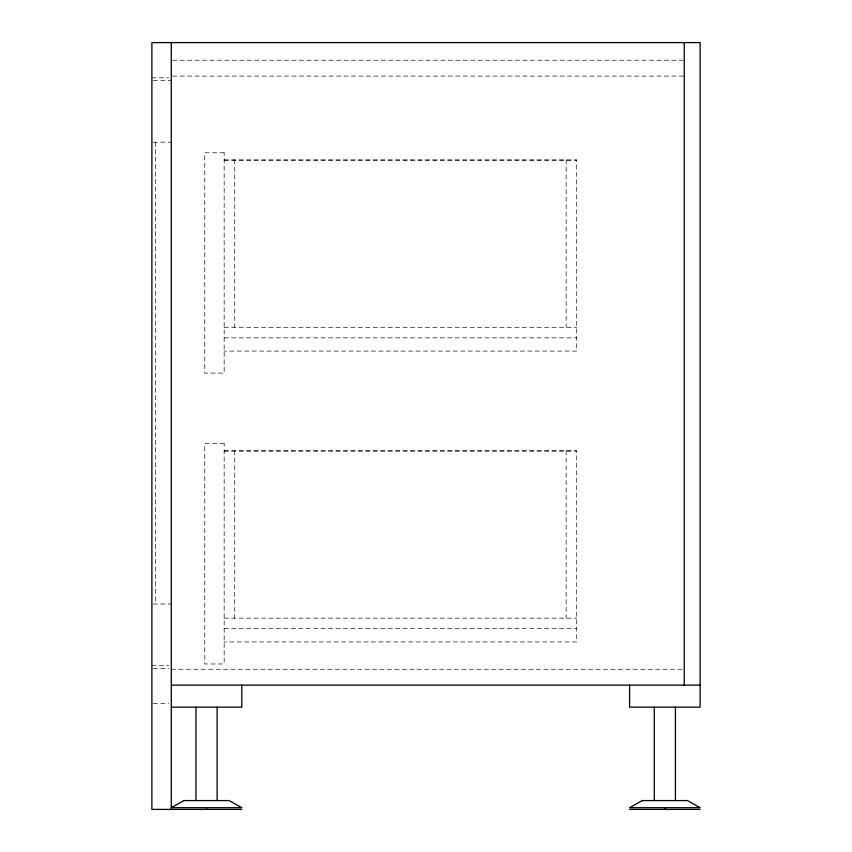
<?xml version="1.0" encoding="UTF-8"?>
<svg xmlns="http://www.w3.org/2000/svg" width="852" height="852" viewBox="0 0 852 852"><rect width="100%" height="100%" fill="white"/><g stroke="black" fill="none" stroke-linecap="round" stroke-linejoin="round"><path stroke-width="0.64" stroke-dasharray="4.26 3.19" d="M172.615 60.226L682.91 60.226M172.615 76.094L684.241 76.094M151.89 77.851L168.696 77.851M153.179 80.503L171.284 80.503M153.179 142.199L171.284 142.199M224.161 159.825L576.719 159.825L576.719 351.088L224.161 351.088M224.161 160.357L576.719 160.357M224.161 327.285L576.719 327.285M224.161 337.861L576.719 337.861M224.161 450.676L576.719 450.676L576.719 641.939L224.161 641.939M224.161 451.209L576.719 451.209M153.179 604.036L171.284 604.036M224.161 618.137L576.719 618.137M224.161 628.712L576.719 628.712M151.89 665.731L168.696 665.731M153.179 668.383L168.696 668.383M171.284 669.257L682.91 669.257M153.179 703.635L168.696 703.635M566.143 159.825L566.143 327.285M566.143 450.676L566.143 618.137M234.737 159.825L234.737 327.285M234.737 450.676L234.737 618.137M155.415 142.199L155.415 604.036M224.161 152.774L204.778 152.774L204.778 373.112L224.161 373.112L224.161 152.774M224.161 443.626L204.778 443.626L204.778 663.974L224.161 663.974L224.161 443.626"/><path stroke-width="1.28" d="M171.284 685.125L700.11 685.125M171.284 707.16L241.787 707.16L241.787 685.125M241.787 809.4L151.89 809.4L151.89 42.6L700.11 42.6L700.11 707.16L629.596 707.16L629.596 685.125M629.596 809.4L700.11 809.4M684.241 42.6L684.241 685.125M675.423 707.16L675.423 800.582M664.858 807.696L664.858 809.4M654.283 707.16L654.283 800.582M217.111 707.16L217.111 800.582M206.535 807.696L206.535 809.4M195.96 707.16L195.96 800.582M171.284 42.6L171.284 809.4M183.979 800.582L171.284 807.696L241.787 807.696L229.092 800.582L183.979 800.582M642.291 800.582L629.596 807.696L700.11 807.696L687.415 800.582L642.291 800.582"/></g></svg>
